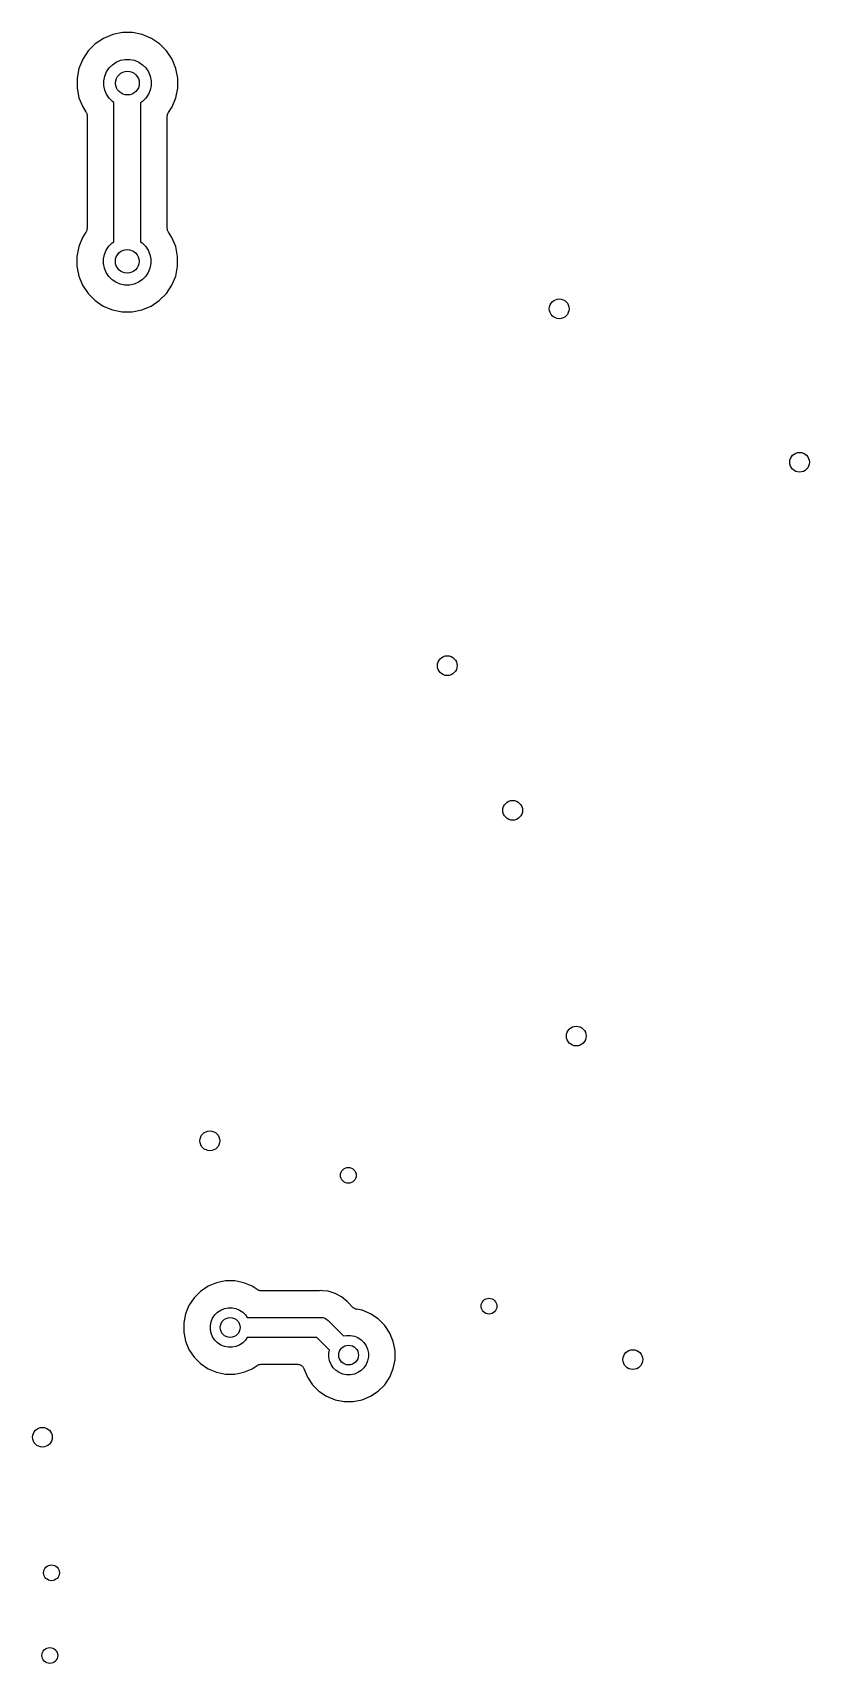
# Model space of a CAD drawing. Extents: x -66 to 211, y -177 to 13.
# Drawn here: x 102.65 to 117.41, y -120.06 to -89.11 of the extents above; entities that cross this region are included whole.
import ezdxf

# ---------------------------------------------------------------- set-up
doc = ezdxf.new("R2010")
doc.units = 0
doc.layers.add('BLACK', color=7, linetype='CONTINUOUS')

msp = doc.modelspace()

# ---------------------------------------------------------------- linework, layer by layer
at = {"layer": 'BLACK', "linetype": 'CONTINUOUS'}
for p, q in [((104.17, -89.1421), (103.996, -89.2144)), ((104.356, -89.1053), (104.17, -89.1421)), ((104.544, -89.1053), (104.356, -89.1053)), ((104.729, -89.1421), (104.544, -89.1053)), ((104.904, -89.2144), (104.729, -89.1421)), ((103.706, -89.4526), (103.601, -89.6095)), ((103.839, -89.3192), (103.706, -89.4526)), ((103.996, -89.2144), (103.839, -89.3192)), ((105.061, -89.3192), (104.904, -89.2144)), ((105.194, -89.4526), (105.061, -89.3192)), ((105.299, -89.6095), (105.194, -89.4526)), ((103.601, -89.6095), (103.529, -89.7839)), ((104.1, -89.7765), (104.163, -89.7138)), ((104.163, -89.7138), (104.237, -89.6645)), ((104.237, -89.6645), (104.319, -89.6306)), ((104.319, -89.6306), (104.406, -89.6133)), ((104.406, -89.6133), (104.494, -89.6133)), ((104.494, -89.6133), (104.581, -89.6306)), ((104.581, -89.6306), (104.663, -89.6645)), ((104.663, -89.6645), (104.737, -89.7138)), ((104.737, -89.7138), (104.799, -89.7765)), ((105.371, -89.7839), (105.299, -89.6095)), ((103.529, -89.7839), (103.492, -89.969)), ((103.492, -89.969), (103.492, -90.1577)), ((104, -90.019), (104.017, -89.9321)), ((104, -90.1076), (104, -90.019)), ((104.017, -89.9321), (104.051, -89.8502)), ((104.051, -89.8502), (104.1, -89.7765)), ((104.799, -89.7765), (104.849, -89.8502)), ((104.849, -89.8502), (104.883, -89.9321)), ((104.883, -89.9321), (104.9, -90.019)), ((104.9, -90.019), (104.9, -90.1076)), ((105.408, -89.969), (105.371, -89.7839)), ((105.408, -90.1577), (105.408, -89.969)), ((103.492, -90.1577), (103.529, -90.3428)), ((103.529, -90.3428), (103.601, -90.5171)), ((104.017, -90.1946), (104, -90.1076)), ((104.051, -90.2765), (104.017, -90.1946)), ((104.1, -90.3502), (104.051, -90.2765)), ((104.163, -90.4129), (104.1, -90.3502)), ((104.799, -90.3502), (104.737, -90.4129)), ((104.849, -90.2765), (104.799, -90.3502)), ((104.883, -90.1946), (104.849, -90.2765)), ((104.9, -90.1076), (104.883, -90.1946)), ((105.299, -90.5171), (105.371, -90.3428)), ((105.371, -90.3428), (105.408, -90.1577)), ((103.601, -90.5171), (103.661, -90.6076)), ((103.661, -90.6076), (103.662, -90.6079)), ((103.662, -90.6079), (103.662, -90.6079)), ((103.662, -90.6079), (103.662, -90.6079)), ((103.662, -90.6079), (103.662, -90.6091)), ((103.662, -90.6091), (103.668, -90.6195)), ((103.668, -90.6195), (103.673, -90.6298)), ((103.673, -90.6298), (103.673, -90.6305)), ((103.673, -90.6305), (103.674, -90.6311)), ((103.674, -90.6311), (103.677, -90.6423)), ((103.677, -90.6423), (103.68, -90.6535)), ((103.68, -90.6535), (103.68, -90.6542)), ((103.68, -90.6542), (103.681, -90.6549)), ((103.681, -90.6549), (103.682, -90.6666)), ((103.682, -90.6666), (103.683, -90.6782)), ((103.683, -90.6782), (103.683, -92.8241)), ((104.191, -90.4314), (104.163, -90.4129)), ((104.191, -93.0751), (104.191, -90.4314)), ((104.737, -90.4129), (104.699, -90.4382)), ((104.699, -90.4382), (104.699, -93.0751)), ((105.207, -90.6916), (105.208, -90.68)), ((105.207, -90.693), (105.207, -90.6916)), ((105.207, -90.6931), (105.207, -90.693)), ((105.207, -90.6934), (105.207, -90.6931)), ((105.207, -90.6931), (105.207, -90.6931)), ((105.207, -92.8241), (105.207, -90.6934)), ((105.208, -90.68), (105.209, -90.6684)), ((105.209, -90.6677), (105.21, -90.667)), ((105.209, -90.6684), (105.209, -90.6677)), ((105.21, -90.667), (105.213, -90.6558)), ((105.213, -90.6558), (105.217, -90.6447)), ((105.217, -90.6434), (105.223, -90.6331)), ((105.217, -90.644), (105.217, -90.6434)), ((105.217, -90.6447), (105.217, -90.644)), ((105.223, -90.6331), (105.228, -90.6228)), ((105.228, -90.6228), (105.299, -90.5171)), ((103.676, -92.8617), (103.673, -92.8728)), ((103.68, -92.8505), (103.676, -92.8617)), ((103.681, -92.8375), (103.68, -92.8491)), ((103.68, -92.8491), (103.68, -92.8498)), ((103.68, -92.8498), (103.68, -92.8505)), ((103.683, -92.8259), (103.681, -92.8375)), ((103.683, -92.8241), (103.683, -92.8244)), ((103.683, -92.8244), (103.683, -92.8245)), ((103.683, -92.8245), (103.683, -92.8245)), ((103.683, -92.8245), (103.683, -92.8259)), ((105.208, -92.8357), (105.207, -92.8241)), ((105.209, -92.8474), (105.208, -92.8357)), ((105.209, -92.8481), (105.209, -92.8474)), ((105.209, -92.8488), (105.209, -92.8481)), ((105.213, -92.8599), (105.209, -92.8488)), ((105.216, -92.8712), (105.213, -92.8599)), ((103.524, -93.1672), (103.487, -93.3522)), ((103.596, -92.9928), (103.524, -93.1672)), ((103.661, -92.8947), (103.596, -92.9928)), ((103.667, -92.8844), (103.661, -92.8947)), ((103.673, -92.8742), (103.667, -92.8844)), ((103.673, -92.8728), (103.673, -92.8735)), ((103.673, -92.8735), (103.673, -92.8742)), ((104.046, -93.2334), (104.095, -93.1597)), ((104.095, -93.1597), (104.158, -93.0971)), ((104.158, -93.0971), (104.191, -93.0751)), ((104.699, -93.0751), (104.732, -93.0971)), ((104.732, -93.0971), (104.794, -93.1597)), ((104.794, -93.1597), (104.844, -93.2334)), ((105.216, -92.8718), (105.216, -92.8712)), ((105.216, -92.8725), (105.216, -92.8718)), ((105.222, -92.8828), (105.216, -92.8725)), ((105.227, -92.8932), (105.222, -92.8828)), ((105.228, -92.8944), (105.227, -92.8932)), ((105.228, -92.8947), (105.228, -92.8944)), ((105.228, -92.8944), (105.228, -92.8944)), ((105.228, -92.8944), (105.228, -92.8944)), ((105.294, -92.9928), (105.228, -92.8947)), ((105.366, -93.1672), (105.294, -92.9928)), ((105.403, -93.3522), (105.366, -93.1672)), ((103.487, -93.3522), (103.487, -93.541)), ((103.995, -93.4023), (104.012, -93.3153)), ((103.995, -93.4909), (103.995, -93.4023)), ((104.012, -93.3153), (104.046, -93.2334)), ((104.844, -93.2334), (104.878, -93.3153)), ((104.878, -93.3153), (104.895, -93.4023)), ((104.895, -93.4023), (104.895, -93.4909)), ((105.403, -93.541), (105.403, -93.3522)), ((103.487, -93.541), (103.524, -93.726)), ((103.524, -93.726), (103.596, -93.9004)), ((104.012, -93.5779), (103.995, -93.4909)), ((104.046, -93.6598), (104.012, -93.5779)), ((104.095, -93.7335), (104.046, -93.6598)), ((104.158, -93.7961), (104.095, -93.7335)), ((104.794, -93.7335), (104.732, -93.7961)), ((104.844, -93.6598), (104.794, -93.7335)), ((104.878, -93.5779), (104.844, -93.6598)), ((104.895, -93.4909), (104.878, -93.5779)), ((105.294, -93.9004), (105.366, -93.726)), ((105.366, -93.726), (105.403, -93.541)), ((103.596, -93.9004), (103.701, -94.0573)), ((103.701, -94.0573), (103.834, -94.1907)), ((104.232, -93.8454), (104.158, -93.7961)), ((104.314, -93.8793), (104.232, -93.8454)), ((104.4, -93.8966), (104.314, -93.8793)), ((104.489, -93.8966), (104.4, -93.8966)), ((104.576, -93.8793), (104.489, -93.8966)), ((104.658, -93.8454), (104.576, -93.8793)), ((104.732, -93.7961), (104.658, -93.8454)), ((105.055, -94.1907), (105.189, -94.0573)), ((105.189, -94.0573), (105.294, -93.9004)), ((103.834, -94.1907), (103.991, -94.2956)), ((103.991, -94.2956), (104.165, -94.3678)), ((104.165, -94.3678), (104.35, -94.4046)), ((104.35, -94.4046), (104.539, -94.4046)), ((104.539, -94.4046), (104.724, -94.3678)), ((104.724, -94.3678), (104.899, -94.2956)), ((104.899, -94.2956), (105.055, -94.1907)), ((105.982, -112.903), (105.838, -112.999)), ((106.143, -112.836), (105.982, -112.903)), ((106.314, -112.802), (106.143, -112.836)), ((106.488, -112.802), (106.314, -112.802)), ((106.658, -112.836), (106.488, -112.802)), ((106.819, -112.903), (106.658, -112.836)), ((106.913, -112.965), (106.819, -112.903)), ((106.923, -112.971), (106.913, -112.965)), ((106.933, -112.977), (106.923, -112.971)), ((106.934, -112.977), (106.933, -112.977)), ((106.946, -112.98), (106.934, -112.977)), ((106.934, -112.977), (106.934, -112.977)), ((106.957, -112.984), (106.946, -112.98)), ((106.958, -112.984), (106.957, -112.984)), ((106.957, -112.984), (106.957, -112.984)), ((106.97, -112.986), (106.958, -112.984)), ((106.981, -112.987), (106.97, -112.986)), ((106.983, -112.987), (106.981, -112.987)), ((108.087, -112.987), (106.983, -112.987)), ((106.983, -112.987), (106.983, -112.987)), ((106.983, -112.987), (106.983, -112.987)), ((106.983, -112.987), (106.983, -112.987)), ((108.093, -112.986), (108.087, -112.987)), ((108.098, -112.986), (108.093, -112.986)), ((108.1, -112.986), (108.098, -112.986)), ((108.128, -112.983), (108.1, -112.986)), ((108.156, -112.986), (108.128, -112.983)), ((108.265, -112.997), (108.156, -112.986)), ((108.156, -112.986), (108.156, -112.986)), ((105.618, -113.267), (105.552, -113.428)), ((105.715, -113.122), (105.618, -113.267)), ((105.838, -112.999), (105.715, -113.122)), ((108.396, -113.037), (108.265, -112.997)), ((108.518, -113.102), (108.396, -113.037)), ((108.624, -113.189), (108.518, -113.102)), ((108.642, -113.211), (108.624, -113.189)), ((108.646, -113.215), (108.642, -113.211)), ((108.649, -113.219), (108.646, -113.215)), ((108.65, -113.22), (108.649, -113.219)), ((108.733, -113.303), (108.65, -113.22)), ((105.552, -113.428), (105.518, -113.598)), ((105.518, -113.598), (105.518, -113.772)), ((106.026, -113.648), (106.04, -113.576)), ((106.04, -113.576), (106.068, -113.508)), ((106.068, -113.508), (106.109, -113.446)), ((106.109, -113.446), (106.162, -113.394)), ((106.162, -113.394), (106.223, -113.353)), ((106.223, -113.353), (106.291, -113.325)), ((106.291, -113.325), (106.364, -113.31)), ((106.364, -113.31), (106.438, -113.31)), ((106.438, -113.31), (106.51, -113.325)), ((106.51, -113.325), (106.578, -113.353)), ((106.578, -113.353), (106.64, -113.394)), ((106.64, -113.394), (106.692, -113.446)), ((106.692, -113.446), (106.724, -113.495)), ((106.724, -113.495), (108.118, -113.495)), ((108.118, -113.495), (108.128, -113.494)), ((108.128, -113.494), (108.137, -113.495)), ((108.137, -113.495), (108.137, -113.495)), ((108.137, -113.495), (108.165, -113.498)), ((108.165, -113.498), (108.201, -113.508)), ((108.201, -113.508), (108.234, -113.526)), ((108.234, -113.526), (108.263, -113.55)), ((108.263, -113.55), (108.269, -113.557)), ((108.269, -113.557), (108.557, -113.845)), ((108.742, -113.31), (108.733, -113.303)), ((108.751, -113.318), (108.742, -113.31)), ((108.752, -113.318), (108.751, -113.318)), ((108.762, -113.324), (108.752, -113.318)), ((108.752, -113.318), (108.752, -113.318)), ((108.773, -113.33), (108.762, -113.324)), ((108.774, -113.33), (108.773, -113.33)), ((108.773, -113.33), (108.773, -113.33)), ((108.785, -113.334), (108.774, -113.33)), ((108.796, -113.337), (108.785, -113.334)), ((108.798, -113.337), (108.796, -113.337)), ((108.798, -113.338), (108.798, -113.337)), ((108.798, -113.337), (108.798, -113.337)), ((108.798, -113.337), (108.798, -113.337)), ((108.909, -113.359), (108.798, -113.338)), ((109.069, -113.426), (108.909, -113.359)), ((109.214, -113.523), (109.069, -113.426)), ((109.337, -113.646), (109.214, -113.523)), ((105.518, -113.772), (105.552, -113.943)), ((106.026, -113.722), (106.026, -113.648)), ((106.04, -113.795), (106.026, -113.722)), ((106.068, -113.863), (106.04, -113.795)), ((106.109, -113.924), (106.068, -113.863)), ((106.724, -113.876), (106.692, -113.924)), ((108.049, -113.876), (106.724, -113.876)), ((108.287, -114.114), (108.049, -113.876)), ((108.557, -113.845), (108.614, -113.834)), ((108.614, -113.834), (108.688, -113.834)), ((108.688, -113.834), (108.76, -113.848)), ((108.76, -113.848), (108.829, -113.876)), ((108.829, -113.876), (108.89, -113.917)), ((109.434, -113.79), (109.337, -113.646)), ((109.5, -113.951), (109.434, -113.79)), ((105.552, -113.943), (105.618, -114.104)), ((105.618, -114.104), (105.715, -114.248)), ((106.162, -113.977), (106.109, -113.924)), ((106.223, -114.018), (106.162, -113.977)), ((106.291, -114.046), (106.223, -114.018)), ((106.364, -114.06), (106.291, -114.046)), ((106.438, -114.06), (106.364, -114.06)), ((106.51, -114.046), (106.438, -114.06)), ((106.578, -114.018), (106.51, -114.046)), ((106.64, -113.977), (106.578, -114.018)), ((106.692, -113.924), (106.64, -113.977)), ((108.276, -114.172), (108.287, -114.114)), ((108.276, -114.245), (108.276, -114.172)), ((108.89, -113.917), (108.942, -113.97)), ((108.942, -113.97), (108.983, -114.031)), ((108.983, -114.031), (109.012, -114.099)), ((109.012, -114.099), (109.026, -114.172)), ((109.026, -114.172), (109.026, -114.245)), ((109.534, -114.122), (109.5, -113.951)), ((109.534, -114.296), (109.534, -114.122)), ((105.715, -114.248), (105.838, -114.371)), ((105.838, -114.371), (105.982, -114.468)), ((105.982, -114.468), (106.143, -114.534)), ((106.143, -114.534), (106.314, -114.568)), ((106.488, -114.568), (106.658, -114.534)), ((106.658, -114.534), (106.819, -114.468)), ((106.819, -114.468), (106.913, -114.405)), ((106.913, -114.405), (106.914, -114.404)), ((106.913, -114.405), (106.913, -114.405)), ((106.913, -114.405), (106.913, -114.405)), ((106.913, -114.405), (106.913, -114.405)), ((106.914, -114.404), (106.924, -114.399)), ((106.924, -114.399), (106.935, -114.393)), ((106.935, -114.393), (106.935, -114.393)), ((106.935, -114.393), (106.936, -114.393)), ((106.936, -114.393), (106.947, -114.39)), ((106.947, -114.39), (106.958, -114.386)), ((106.958, -114.386), (106.959, -114.386)), ((106.959, -114.386), (106.96, -114.386)), ((106.96, -114.386), (106.971, -114.385)), ((106.971, -114.385), (106.983, -114.384)), ((106.983, -114.384), (107.683, -114.384)), ((107.683, -114.384), (107.684, -114.384)), ((107.684, -114.384), (107.684, -114.384)), ((107.684, -114.384), (107.684, -114.384)), ((107.684, -114.384), (107.685, -114.384)), ((107.685, -114.384), (107.697, -114.385)), ((107.697, -114.385), (107.708, -114.386)), ((107.708, -114.386), (107.709, -114.387)), ((107.709, -114.387), (107.709, -114.387)), ((107.709, -114.387), (107.721, -114.39)), ((107.721, -114.39), (107.732, -114.394)), ((107.732, -114.394), (107.733, -114.394)), ((107.733, -114.394), (107.733, -114.394)), ((107.733, -114.394), (107.743, -114.4)), ((107.743, -114.4), (107.754, -114.405)), ((107.754, -114.405), (107.754, -114.406)), ((107.754, -114.406), (107.755, -114.406)), ((107.755, -114.406), (107.764, -114.414)), ((107.764, -114.414), (107.773, -114.421)), ((107.773, -114.421), (107.773, -114.422)), ((107.773, -114.422), (107.774, -114.422)), ((107.774, -114.422), (107.781, -114.431)), ((107.781, -114.431), (107.789, -114.44)), ((107.789, -114.44), (107.789, -114.441)), ((107.789, -114.441), (107.789, -114.441)), ((107.789, -114.441), (107.795, -114.452)), ((107.795, -114.452), (107.8, -114.462)), ((107.8, -114.462), (107.869, -114.627)), ((108.29, -114.318), (108.276, -114.245)), ((108.319, -114.386), (108.29, -114.318)), ((108.36, -114.448), (108.319, -114.386)), ((108.412, -114.5), (108.36, -114.448)), ((108.473, -114.541), (108.412, -114.5)), ((108.89, -114.5), (108.829, -114.541)), ((108.942, -114.448), (108.89, -114.5)), ((108.983, -114.386), (108.942, -114.448)), ((109.012, -114.318), (108.983, -114.386)), ((109.026, -114.245), (109.012, -114.318)), ((109.434, -114.627), (109.5, -114.466)), ((109.5, -114.466), (109.534, -114.296)), ((106.314, -114.568), (106.488, -114.568)), ((107.869, -114.627), (107.965, -114.771)), ((107.965, -114.771), (108.088, -114.894)), ((108.542, -114.569), (108.473, -114.541)), ((108.614, -114.584), (108.542, -114.569)), ((108.688, -114.584), (108.614, -114.584)), ((108.76, -114.569), (108.688, -114.584)), ((108.829, -114.541), (108.76, -114.569)), ((109.214, -114.894), (109.337, -114.771)), ((109.337, -114.771), (109.434, -114.627)), ((108.088, -114.894), (108.233, -114.991)), ((108.233, -114.991), (108.393, -115.058)), ((108.393, -115.058), (108.564, -115.092)), ((108.564, -115.092), (108.738, -115.092)), ((108.738, -115.092), (108.909, -115.058)), ((108.909, -115.058), (109.069, -114.991)), ((109.069, -114.991), (109.214, -114.894))]:
    msp.add_line(p, q, dxfattribs=at)
at = {"layer": 'BLACK'}
for centre, radius in [((104.45, -90.0633), 0.225), ((104.445, -93.4466), 0.225), ((112.652, -94.3483), 0.1875), ((117.218, -97.2617), 0.1875), ((110.526, -101.122), 0.1875), ((111.768, -103.868), 0.1875), ((112.977, -108.153), 0.1875), ((106.015, -110.142), 0.1875), ((108.646, -110.797), 0.15), ((111.318, -113.279), 0.15), ((106.401, -113.685), 0.1875), ((108.651, -114.209), 0.1875), ((114.051, -114.295), 0.1875), ((102.835, -115.768), 0.1875), ((103.007, -118.341), 0.15), ((102.974, -119.911), 0.15)]:
    msp.add_circle(centre, radius, dxfattribs=at)

doc.saveas('drawing.dxf')
